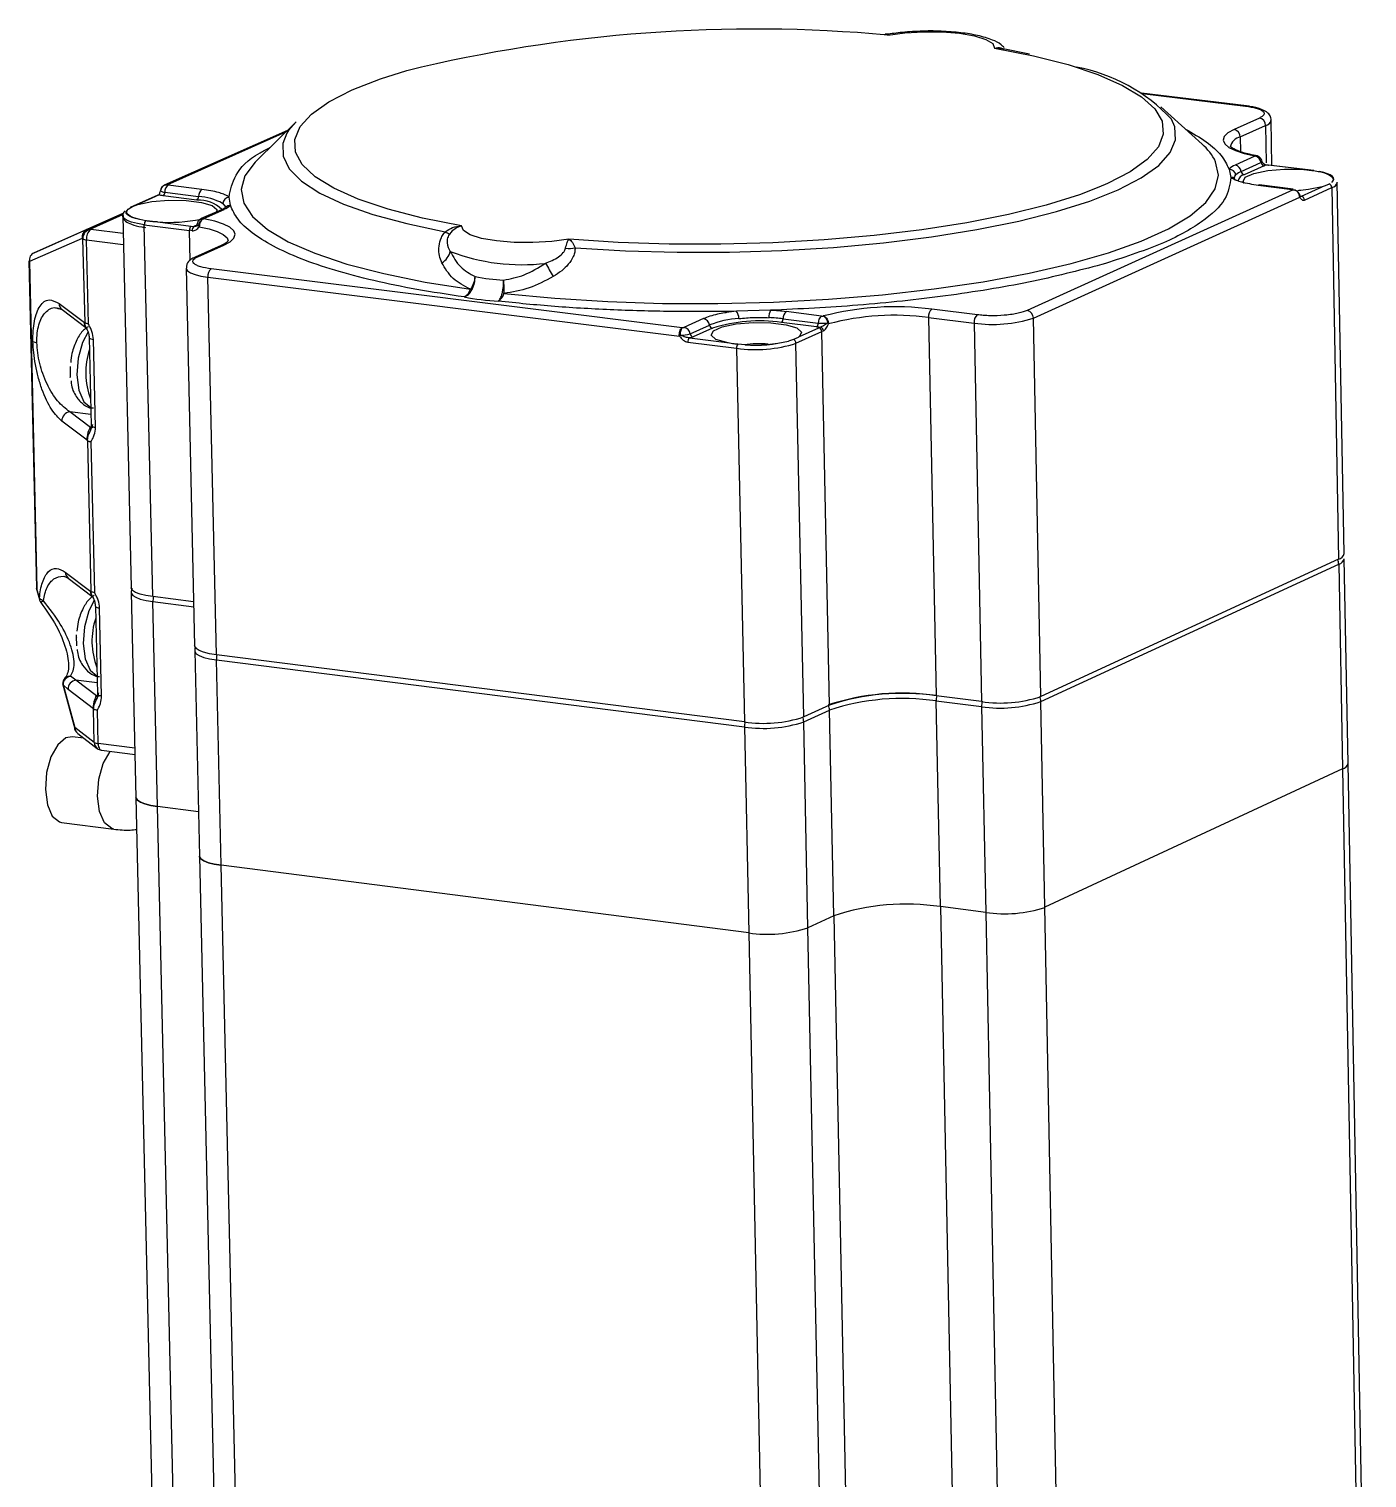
# Model space of a CAD drawing. Header units: millimetres. Extents: x 0 to 279, y 0 to 216.
# Drawn here: x 99.8 to 113.04, y 179.33 to 193.67 of the extents above; entities that cross this region are included whole.
import ezdxf

# ---------------------------------------------------------------- set-up
doc = ezdxf.new("R2010")
doc.units = ezdxf.units.MM

msp = doc.modelspace()

# ---------------------------------------------------------------- linework, layer by layer
at = {"color": 7, "linetype": 'Continuous', "lineweight": 25}
for p, q in [((108.31, 193.616), (108.271, 193.614)), ((108.296, 193.606), (108.272, 193.611)), ((108.309, 193.613), (108.296, 193.606)), ((109.42, 193.47), (109.352, 193.476)), ((109.697, 193.418), (109.42, 193.472)), ((111.846, 192.904), (110.806, 193.032)), ((111.405, 192.527), (110.998, 192.896)), ((102.442, 192.746), (102.05, 192.362)), ((111.973, 192.784), (111.722, 192.671)), ((111.782, 192.597), (112.034, 192.711)), ((112.097, 192.315), (112.089, 192.763)), ((102.356, 192.662), (101.137, 192.119)), ((111.928, 192.407), (111.733, 192.318)), ((111.793, 192.256), (111.988, 192.344)), ((112.018, 192.313), (111.823, 192.224)), ((112.064, 192.319), (112.037, 192.323)), ((112.394, 192.277), (112.06, 192.318)), ((112.512, 192.264), (112.064, 192.319)), ((111.672, 192.279), (111.69, 192.197)), ((111.73, 192.187), (111.727, 192.186)), ((112.512, 192.264), (112.51, 192.264)), ((112.688, 192.15), (112.687, 192.15)), ((112.811, 188.474), (112.743, 192.149)), ((101.076, 192.021), (100.8, 191.898)), ((101.089, 192.023), (100.878, 191.929)), ((101.462, 191.973), (101.128, 192.015)), ((101.144, 192.05), (101.478, 192.008)), ((101.511, 192.079), (101.177, 192.121)), ((101.793, 191.921), (101.779, 192.003)), ((112.307, 192.075), (109.675, 190.879)), ((109.736, 190.805), (112.372, 192.003)), ((111.961, 192.121), (112.298, 192.079)), ((112.307, 192.081), (111.971, 192.122)), ((112.383, 192.066), (112.362, 192.068)), ((112.388, 192.01), (112.594, 192.104)), ((112.418, 191.973), (112.688, 192.096)), ((112.688, 192.096), (112.756, 188.42)), ((100.782, 191.883), (100.808, 191.9)), ((101.704, 191.877), (101.505, 191.789)), ((101.531, 191.792), (101.73, 191.881)), ((101.716, 191.941), (101.743, 191.905)), ((99.851, 191.452), (100.738, 191.847)), ((100.727, 191.816), (100.811, 188.137)), ((100.955, 191.768), (100.897, 191.779)), ((100.941, 191.729), (101.387, 191.673)), ((101.025, 188.049), (100.941, 191.729)), ((101.07, 191.756), (101.403, 191.714)), ((101.403, 191.714), (101.431, 191.71)), ((100.326, 191.594), (99.804, 191.365)), ((100.373, 191.681), (99.851, 191.452)), ((100.326, 191.594), (100.331, 191.59)), ((100.331, 191.59), (100.351, 190.762)), ((100.389, 190.748), (100.37, 191.579)), ((100.411, 191.682), (100.406, 191.686)), ((101.701, 191.523), (101.443, 191.408)), ((101.47, 191.412), (101.727, 191.527)), ((99.8, 191.372), (99.875, 188.132)), ((99.804, 191.365), (99.879, 188.126)), ((101.354, 191.298), (101.439, 187.561)), ((106.261, 190.71), (101.602, 191.292)), ((101.569, 191.21), (106.236, 190.627)), ((101.654, 187.472), (101.569, 191.21)), ((100.08, 190.908), (100.128, 190.889)), ((100.094, 190.899), (100.116, 190.892)), ((100.098, 190.949), (100.35, 190.76)), ((100.128, 190.889), (100.362, 190.712)), ((107.135, 190.882), (106.8, 190.872)), ((107.64, 190.825), (107.292, 190.869)), ((109.182, 190.838), (108.732, 190.894)), ((106.472, 190.8), (106.28, 190.713)), ((106.34, 190.65), (106.532, 190.736)), ((106.562, 190.705), (106.37, 190.618)), ((107.592, 190.719), (107.244, 190.762)), ((107.26, 190.798), (107.608, 190.754)), ((107.422, 190.622), (107.613, 190.709)), ((108.7, 190.811), (108.774, 187.067)), ((108.7, 190.811), (109.149, 190.755)), ((109.149, 190.755), (109.223, 187.01)), ((109.81, 187.06), (109.736, 190.805)), ((100.395, 190.612), (100.415, 189.742)), ((100.458, 189.725), (100.438, 190.594)), ((106.318, 190.567), (106.8, 190.506)), ((106.335, 190.608), (106.703, 190.562)), ((107.363, 190.592), (107.315, 190.577)), ((107.388, 190.556), (107.644, 190.672)), ((107.719, 186.976), (107.644, 190.672)), ((106.8, 190.506), (106.877, 186.809)), ((106.885, 190.541), (106.814, 190.546)), ((107.464, 186.859), (107.388, 190.556)), ((100.207, 190.29), (100.208, 190.241)), ((100.408, 189.723), (100.204, 189.877)), ((100.376, 189.596), (100.125, 189.786)), ((100.377, 189.593), (100.376, 189.596)), ((100.378, 189.591), (100.412, 188.103)), ((100.451, 188.089), (100.416, 189.582)), ((112.756, 188.42), (109.81, 187.06)), ((112.849, 186.399), (112.812, 188.424)), ((100.159, 188.292), (100.411, 188.101)), ((109.811, 187.01), (112.757, 188.37)), ((112.757, 188.37), (112.795, 186.345)), ((99.872, 188.136), (99.903, 188.021)), ((99.904, 188.035), (99.879, 188.126)), ((100.138, 188.252), (100.153, 188.247)), ((100.147, 188.251), (100.189, 188.232)), ((100.189, 188.232), (100.423, 188.053)), ((100.812, 188.088), (100.858, 186.061)), ((101.429, 187.998), (101.025, 188.049)), ((101.072, 185.972), (101.026, 187.999)), ((100.457, 187.953), (100.477, 187.085)), ((100.519, 187.067), (100.499, 187.935)), ((100.268, 187.633), (100.27, 187.584)), ((101.44, 187.511), (101.486, 185.48)), ((106.877, 186.809), (101.654, 187.472)), ((101.655, 187.422), (106.878, 186.759)), ((101.701, 185.391), (101.655, 187.422)), ((100.265, 187.222), (100.21, 187.263)), ((100.13, 187.188), (100.252, 186.74)), ((100.138, 187.177), (100.253, 186.754)), ((100.186, 187.131), (100.138, 187.177)), ((100.437, 186.939), (100.186, 187.131)), ((100.469, 187.066), (100.265, 187.222)), ((107.719, 186.976), (107.464, 186.859)), ((109.223, 187.01), (108.774, 187.067)), ((108.816, 184.982), (108.775, 187.017)), ((108.775, 187.017), (109.224, 186.96)), ((109.85, 184.975), (109.811, 187.01)), ((100.438, 186.936), (100.437, 186.939)), ((100.446, 186.606), (100.439, 186.934)), ((100.485, 186.594), (100.477, 186.925)), ((107.465, 186.809), (107.72, 186.926)), ((107.761, 184.891), (107.72, 186.926)), ((109.224, 186.96), (109.265, 184.924)), ((100.446, 186.606), (100.253, 186.754)), ((100.283, 186.694), (100.476, 186.546)), ((106.878, 186.759), (106.92, 184.722)), ((107.506, 184.772), (107.465, 186.809)), ((100.343, 186.648), (100.228, 186.662)), ((100.517, 186.529), (100.849, 186.487)), ((112.795, 186.345), (109.85, 184.975)), ((112.795, 186.345), (112.983, 176.183)), ((113.037, 176.239), (112.849, 186.399)), ((100.858, 186.061), (101.091, 175.892)), ((101.476, 185.92), (101.072, 185.972)), ((101.304, 175.8), (101.072, 185.972)), ((100.123, 185.815), (100.639, 185.748)), ((101.486, 185.48), (101.717, 175.289)), ((106.92, 184.722), (101.701, 185.391)), ((101.931, 175.196), (101.701, 185.391)), ((109.265, 184.924), (108.816, 184.982)), ((108.816, 184.982), (109.02, 174.77)), ((110.05, 174.762), (109.85, 184.975)), ((107.761, 184.891), (107.506, 184.772)), ((107.761, 184.891), (107.969, 174.675)), ((109.265, 184.924), (109.467, 174.71)), ((106.92, 184.722), (107.131, 174.5)), ((107.715, 174.553), (107.506, 184.772))]:
    msp.add_line(p, q, dxfattribs=at)
at = {"color": 8, "linetype": 'Continuous', "lineweight": 25}
for p, q in [((110.812, 193.029), (111.836, 192.903)), ((112.034, 192.711), (112.041, 192.34)), ((101.167, 192.125), (102.342, 192.647)), ((111.782, 192.597), (111.785, 192.453)), ((112.041, 192.325), (112.041, 192.322)), ((112.373, 192.014), (112.388, 192.01)), ((100.734, 191.842), (100.373, 191.681)), ((100.406, 191.686), (100.73, 191.83)), ((101.445, 191.72), (101.46, 191.726)), ((100.37, 191.579), (100.733, 191.534)), ((100.731, 191.642), (100.411, 191.682)), ((101.394, 191.376), (101.387, 191.673)), ((100.413, 189.851), (100.204, 189.877)), ((100.408, 189.723), (100.414, 189.725)), ((101.026, 187.999), (101.43, 187.948)), ((100.474, 187.196), (100.265, 187.222)), ((100.469, 187.066), (100.475, 187.069)), ((100.847, 186.548), (100.485, 186.594))]:
    msp.add_line(p, q, dxfattribs=at)
at = {"color": 7, "linetype": 'Continuous', "lineweight": 25, "flags": 128}
for points in [[(108.296, 193.606), (108.464, 193.629), (108.648, 193.639), (108.833, 193.637), (109.006, 193.623), (109.154, 193.598), (109.266, 193.563), (109.334, 193.521), (109.352, 193.476)], [(111.846, 192.904), (111.843, 192.904), (111.836, 192.903)], [(102.442, 192.746), (102.369, 192.66), (102.352, 192.635)], [(111.722, 192.671), (111.661, 192.637), (111.625, 192.601), (111.614, 192.564), (111.629, 192.529), (111.67, 192.494), (111.735, 192.463), (111.822, 192.435), (111.928, 192.411)], [(111.928, 192.411), (111.929, 192.411), (111.93, 192.41), (111.931, 192.41), (111.931, 192.409), (111.931, 192.408), (111.93, 192.408), (111.929, 192.407), (111.928, 192.407)], [(111.826, 192.136), (111.812, 192.156), (111.833, 192.198), (111.918, 192.237), (112.055, 192.266), (112.222, 192.28), (112.394, 192.277)], [(112.568, 192.254), (112.607, 192.244), (112.639, 192.232), (112.666, 192.22), (112.685, 192.207), (112.697, 192.193), (112.701, 192.179), (112.698, 192.164), (112.688, 192.15)], [(112.688, 192.15), (112.702, 192.164), (112.708, 192.179), (112.705, 192.193), (112.694, 192.207), (112.674, 192.221), (112.646, 192.233), (112.61, 192.244), (112.568, 192.254)], [(101.177, 192.121), (101.174, 192.121), (101.172, 192.121), (101.171, 192.122), (101.169, 192.122), (101.168, 192.123), (101.167, 192.124), (101.167, 192.124), (101.167, 192.125)], [(110.383, 192.099), (110.192, 192.026), (109.864, 191.923), (109.491, 191.83), (109.079, 191.748), (108.634, 191.678), (108.16, 191.621), (107.667, 191.578), (107.159, 191.549), (106.646, 191.535), (106.134, 191.537), (105.63, 191.554), (105.142, 191.585)], [(111.961, 192.121), (111.967, 192.122), (111.971, 192.122)], [(112.307, 192.081), (112.303, 192.081), (112.298, 192.079)], [(112.298, 192.079), (112.3, 192.079), (112.302, 192.078), (112.304, 192.078), (112.305, 192.077), (112.306, 192.077), (112.307, 192.076), (112.307, 192.076), (112.307, 192.075)], [(112.594, 192.104), (112.458, 192.076), (112.354, 192.065)], [(100.897, 191.779), (100.855, 191.789), (100.821, 191.8), (100.793, 191.812), (100.774, 191.826), (100.763, 191.84), (100.761, 191.854), (100.767, 191.869), (100.782, 191.883)], [(100.897, 191.779), (100.859, 191.789), (100.827, 191.801), (100.801, 191.813), (100.783, 191.826), (100.771, 191.84), (100.767, 191.854), (100.771, 191.869), (100.782, 191.883)], [(100.8, 191.898), (100.803, 191.899), (100.808, 191.9)], [(100.878, 191.929), (101.016, 191.958), (101.184, 191.972), (101.356, 191.969), (101.507, 191.95), (101.613, 191.918), (101.658, 191.878), (101.655, 191.856)], [(101.531, 191.788), (101.53, 191.789), (101.529, 191.789), (101.529, 191.79), (101.529, 191.79), (101.529, 191.791), (101.529, 191.791), (101.53, 191.792), (101.531, 191.792)], [(101.727, 191.527), (101.79, 191.561), (101.827, 191.597), (101.84, 191.634), (101.826, 191.67), (101.786, 191.704), (101.723, 191.736), (101.637, 191.764), (101.531, 191.788)], [(105.142, 191.585), (104.971, 191.562), (104.786, 191.552), (104.599, 191.554), (104.425, 191.568), (104.276, 191.594), (104.164, 191.629), (104.097, 191.671), (104.079, 191.717)], [(106.703, 190.562), (106.596, 190.594), (106.55, 190.635), (106.571, 190.679), (106.658, 190.718), (106.796, 190.747), (106.965, 190.761), (107.138, 190.758), (107.29, 190.739), (107.397, 190.707), (107.444, 190.666), (107.422, 190.622)], [(101.025, 188.049), (100.957, 188.06), (100.899, 188.074), (100.855, 188.091), (100.825, 188.111), (100.812, 188.131), (100.811, 188.137)], [(101.654, 187.472), (101.585, 187.483), (101.528, 187.498), (101.483, 187.515), (101.454, 187.534), (101.44, 187.555), (101.439, 187.561)], [(100.228, 186.662), (100.166, 186.652), (100.085, 186.583), (100.017, 186.462), (99.974, 186.307), (99.962, 186.141), (99.982, 185.99), (100.031, 185.877), (100.102, 185.819), (100.123, 185.815)], [(101.072, 185.972), (101.004, 185.983), (100.947, 185.998), (100.903, 186.015), (100.873, 186.034), (100.859, 186.055), (100.858, 186.061)], [(100.858, 186.061), (100.859, 186.055), (100.873, 186.034), (100.903, 186.015), (100.947, 185.998), (101.004, 185.983), (101.072, 185.972)], [(101.701, 185.391), (101.632, 185.402), (101.575, 185.416), (101.53, 185.434), (101.501, 185.453), (101.487, 185.474), (101.486, 185.48)], [(101.486, 185.48), (101.487, 185.474), (101.501, 185.453), (101.53, 185.434), (101.575, 185.416), (101.632, 185.402), (101.701, 185.391)]]:
    msp.add_lwpolyline(points, dxfattribs=at)
at = {"color": 8, "linetype": 'Continuous', "lineweight": 25, "flags": 128}
for points in [[(109.352, 193.476), (109.736, 193.4), (110.079, 193.313), (110.374, 193.215), (110.618, 193.108), (110.807, 192.995), (110.938, 192.875), (111.01, 192.752), (111.022, 192.626), (110.973, 192.5), (110.863, 192.375), (110.695, 192.253), (110.47, 192.136), (110.383, 192.099)], [(104.079, 191.717), (103.694, 191.794), (103.352, 191.883), (103.058, 191.982), (102.817, 192.089), (102.631, 192.204), (102.503, 192.324), (102.436, 192.448), (102.429, 192.573), (102.483, 192.7), (102.596, 192.824), (102.768, 192.945), (102.996, 193.062), (103.276, 193.171), (103.538, 193.254)], [(105.203, 191.499), (105.7, 191.47), (106.211, 191.456), (106.729, 191.457), (107.247, 191.474), (107.758, 191.504), (108.255, 191.55), (108.73, 191.609), (109.178, 191.68), (109.592, 191.764), (109.966, 191.859), (110.296, 191.962), (110.576, 192.074), (110.804, 192.192), (110.976, 192.315), (111.089, 192.442), (111.142, 192.569), (111.136, 192.696), (111.102, 192.772)], [(102.352, 192.635), (102.311, 192.533), (102.313, 192.406), (102.375, 192.281), (102.497, 192.159), (102.677, 192.042), (102.913, 191.932), (103.201, 191.831), (103.537, 191.74), (103.918, 191.659)], [(102.05, 192.362), (102.036, 192.348), (101.937, 192.214), (101.899, 192.078), (101.924, 191.943), (102.01, 191.811), (102.158, 191.683), (102.364, 191.561), (102.627, 191.446), (102.943, 191.34), (103.309, 191.245), (103.719, 191.161), (104.168, 191.09)], [(104.498, 191.049), (105.001, 191.001), (105.525, 190.968), (106.066, 190.951), (106.615, 190.949), (107.165, 190.962), (107.71, 190.991), (108.243, 191.035), (108.755, 191.093), (109.241, 191.164), (109.695, 191.249), (110.11, 191.345), (110.481, 191.451), (110.804, 191.566), (111.073, 191.688), (111.287, 191.817), (111.442, 191.949), (111.536, 192.084), (111.568, 192.219), (111.539, 192.352)], [(111.988, 192.344), (111.994, 192.347), (111.997, 192.35), (111.999, 192.353), (111.999, 192.356)], [(112.032, 192.322), (112.035, 192.323), (112.037, 192.323)], [(112.06, 192.318), (112.063, 192.319), (112.064, 192.319)], [(101.101, 192.068), (101.101, 192.067), (101.103, 192.063), (101.107, 192.06), (101.113, 192.057), (101.122, 192.054), (101.132, 192.052), (101.144, 192.05)], [(100.941, 191.729), (100.873, 191.74), (100.815, 191.754), (100.771, 191.771), (100.741, 191.789), (100.728, 191.81), (100.727, 191.816)], [(101.462, 191.734), (101.462, 191.732), (101.464, 191.729), (101.468, 191.726), (101.473, 191.723), (101.48, 191.721)], [(101.483, 191.708), (101.582, 191.687), (101.662, 191.661), (101.722, 191.632), (101.759, 191.6), (101.772, 191.568)], [(101.354, 191.299), (101.355, 191.291), (101.369, 191.271), (101.399, 191.252), (101.443, 191.235), (101.501, 191.221), (101.569, 191.21)], [(100.384, 190.668), (100.33, 190.565), (100.286, 190.409), (100.274, 190.243), (100.294, 190.091), (100.343, 189.977), (100.411, 189.919)], [(100.395, 190.612), (100.396, 190.611), (100.398, 190.606), (100.404, 190.603), (100.413, 190.599), (100.425, 190.596), (100.438, 190.594)], [(100.415, 189.742), (100.416, 189.741), (100.418, 189.737), (100.424, 189.733), (100.433, 189.73), (100.445, 189.727), (100.458, 189.725)], [(100.445, 188.01), (100.391, 187.907), (100.348, 187.751), (100.335, 187.585), (100.355, 187.434), (100.404, 187.32), (100.473, 187.263)], [(100.812, 188.087), (100.813, 188.081), (100.827, 188.061), (100.856, 188.042), (100.901, 188.024), (100.958, 188.01), (101.026, 187.999)], [(100.457, 187.953), (100.457, 187.952), (100.46, 187.948), (100.465, 187.944), (100.474, 187.94), (100.486, 187.937), (100.499, 187.935)], [(101.44, 187.511), (101.441, 187.505), (101.455, 187.484), (101.484, 187.465), (101.529, 187.448), (101.586, 187.433), (101.655, 187.422)], [(100.477, 187.085), (100.477, 187.084), (100.48, 187.08), (100.485, 187.076), (100.494, 187.072), (100.506, 187.069), (100.519, 187.067)], [(100.485, 186.594), (100.486, 186.579), (100.489, 186.564), (100.493, 186.552), (100.499, 186.541), (100.505, 186.534), (100.513, 186.53), (100.517, 186.529)], [(100.639, 185.748), (100.619, 185.753), (100.548, 185.811), (100.499, 185.924), (100.479, 186.075), (100.491, 186.241), (100.534, 186.396), (100.602, 186.517), (100.602, 186.518)]]:
    msp.add_lwpolyline(points, dxfattribs=at)
at = {"color": 7, "linetype": 'Continuous', "lineweight": 25}
for centre, radius, start, end in [((106.98, 179.078), 14.587, 84.825, 103.646), ((109.853, 191.607), 1.709, 43.0129, 79.5216), ((111.959, 192.711), 0.075, 359.8333, 79.1366), ((111.707, 192.597), 0.075, 359.8383, 79.129), ((111.061, 192.123), 0.53, 25.526, 49.556), ((111.807, 192.138), 0.195, 112.1925, 133.6766), ((111.72, 192.245), 0.0741, 7.8306, 79.4851), ((111.915, 192.334), 0.0741, 7.828, 79.4909), ((112.025, 192.349), 0.037, 187.8289, 259.4901), ((112.006, 192.344), 0.0338, 290.9403, 319.2932), ((112.322, 194.442), 2.14, 262.2033, 262.9569), ((111.669, 192.207), 0.0719, 10.799, 86.9527), ((111.696, 192.138), 0.0596, 56.4395, 96.1703), ((111.859, 192.096), 0.173, 112.1998, 133.6912), ((111.83, 192.261), 0.0371, 187.8315, 259.4843), ((112.675, 192.165), 0.0705, 281.3393, 346.7697), ((101.101, 192.048), 0.0426, 308.1032, 2.4011), ((101.229, 192.054), 0.0851, 128.1013, 182.403), ((101.435, 192.007), 0.0426, 308.1267, 2.3971), ((101.563, 192.012), 0.0852, 128.1249, 182.399), ((101.442, 191.429), 0.58, 61.847, 86.4742), ((101.788, 191.931), 0.0723, 96.9516, 172.2566), ((112.362, 192.029), 0.0172, 295.3451, 307.2675), ((112.347, 192.014), 0.0275, 336.3559, 359.2652), ((112.381, 191.973), 0.0376, 359.84, 79.1283), ((112.65, 192.096), 0.0386, 0.5367, 69.8223), ((101.473, 191.625), 0.348, 47.2654, 91.7932), ((101.653, 192.073), 0.206, 291.9416, 312.6483), ((100.993, 191.733), 0.0519, 137.5687, 184.5922), ((101.185, 193.329), 1.577, 265.8243, 281.5874), ((101.433, 191.679), 0.0461, 129.5645, 186.8493), ((101.458, 191.675), 0.0445, 126.7331, 186.702), ((101.458, 191.686), 0.036, 110.7543, 137.9867), ((101.516, 191.735), 0.0428, 203.0554, 219.071), ((101.505, 191.813), 0.0958, 254.9298, 258.4317), ((100.416, 191.596), 0.0901, 96.6401, 181.0727), ((100.422, 191.592), 0.0901, 96.6403, 181.0726), ((100.375, 191.67), 0.0911, 241.1373, 266.6798), ((100.484, 191.593), 0.115, 129.5013, 186.8675), ((100.398, 191.624), 0.0621, 82.4886, 113.5706), ((101.138, 189.677), 2.012, 82.131, 82.8955), ((103.994, 191.771), 0.135, 235.6779, 256.15), ((103.791, 191.51), 0.183, 300.6246, 345.4144), ((104.679, 193.328), 1.995, 249.131, 276.6586), ((105.148, 191.804), 0.31, 262.8981, 280.2097), ((99.808, 191.373), 0.0085, 187.0662, 239.054), ((101.463, 191.363), 0.0497, 82.3957, 113.8597), ((101.661, 191.221), 0.0924, 129.5953, 186.8355), ((111.322, 194.974), 7.367, 209.4951, 210.6743), ((104.638, 193.475), 2.299, 259.3415, 266.4345), ((104.039, 191.134), 0.137, 298.8176, 341.1138), ((104.615, 193.723), 2.756, 259.3316, 266.4311), ((104.367, 191.085), 0.136, 303.9264, 344.5378), ((106.709, 190.803), 0.114, 358.7753, 37.1265), ((107.263, 190.818), 0.143, 153.5473, 183.5021), ((107.054, 188.924), 1.959, 83.0252, 87.636), ((107.346, 190.801), 0.0863, 128.557, 182.3174), ((108.37, 188.101), 2.816, 82.6042, 104.6324), ((108.792, 190.822), 0.0934, 130.078, 186.6877), ((109.661, 190.805), 0.0757, 359.8916, 79.0482), ((106.264, 190.76), 0.0497, 267.184, 288.879), ((106.266, 190.639), 0.0748, 7.8907, 79.3443), ((106.458, 190.726), 0.0747, 7.8882, 79.35), ((106.894, 189.795), 1.009, 93.9937, 110.9992), ((106.569, 190.742), 0.0374, 187.8891, 259.3491), ((107.028, 189.256), 1.522, 81.8414, 107.8162), ((107.049, 189.073), 1.738, 83.0229, 87.6352), ((107.217, 190.796), 0.0432, 308.5589, 2.3156), ((107.565, 190.753), 0.0432, 308.5836, 2.3113), ((107.64, 191.12), 0.404, 263.0662, 268.4715), ((107.694, 190.758), 0.0864, 128.5817, 182.3131), ((107.645, 191.068), 0.315, 263.1922, 280.6379), ((107.846, 190.194), 0.565, 112.4948, 114.338), ((107.606, 190.672), 0.0379, 359.9207, 79.0018), ((107.621, 190.679), 0.0381, 359.5596, 77.5886), ((107.648, 190.895), 0.0702, 263.3612, 278.1326), ((107.67, 190.708), 0.0551, 44.9946, 56.0319), ((107.679, 190.862), 0.107, 282.9602, 286.1913), ((108.367, 188.26), 2.573, 82.5651, 104.8167), ((109.242, 190.766), 0.0935, 130.1099, 186.6776), ((109.335, 192.05), 1.308, 261.8179, 287.8458), ((99.883, 190.653), 0.0904, 241.0028, 266.6626), ((106.262, 190.923), 0.286, 264.1995, 265.6751), ((106.365, 190.485), 0.192, 128.7775, 132.4064), ((106.262, 190.885), 0.248, 265.0053, 288.3435), ((106.364, 190.572), 0.0466, 129.933, 186.7276), ((106.377, 190.655), 0.0374, 187.8916, 259.3434), ((106.991, 191.842), 1.305, 265.3153, 284.3492), ((106.973, 192.051), 1.513, 266.6334, 283.0311), ((107.349, 190.556), 0.0389, 0.6401, 69.6977), ((107.867, 190.179), 0.541, 112.4989, 114.3425), ((106.987, 191.804), 1.311, 261.8282, 287.8373), ((106.853, 190.51), 0.0527, 137.9365, 184.4511), ((107.017, 189.503), 1.048, 84.7158, 97.7115), ((100.215, 189.788), 0.09, 96.6605, 181.052), ((112.742, 188.49), 0.0711, 281.8442, 347.1457), ((99.884, 188.133), 0.00863, 186.8909, 238.5502), ((99.986, 188.043), 0.086, 181.3393, 217.5331), ((100.219, 187.186), 0.0855, 137.935, 181.3567), ((100.276, 187.133), 0.0899, 96.6958, 181.0161), ((108.44, 184.732), 2.362, 81.7047, 108.0907), ((108.439, 184.77), 2.321, 81.7045, 108.0909), ((108.44, 184.721), 2.32, 81.7028, 108.0945), ((109.409, 188.283), 1.287, 261.6884, 288.1104), ((109.436, 186.964), 0.212, 166.5039, 181.0126), ((109.41, 188.233), 1.287, 261.6867, 288.114), ((109.69, 187.007), 0.12, 1.3893, 26.9277), ((107.063, 188.085), 1.29, 261.7006, 288.0983), ((107.344, 186.806), 0.121, 1.4396, 26.9363), ((100.335, 186.762), 0.086, 181.3339, 232.467), ((107.089, 186.762), 0.211, 166.484, 181.0611), ((107.064, 188.035), 1.29, 261.6988, 288.1018), ((100.49, 186.684), 0.0896, 240.6032, 266.5667), ((100.528, 186.614), 0.0857, 232.4565, 262.711), ((112.78, 186.415), 0.0714, 282.1286, 347.353), ((108.481, 182.706), 2.3, 81.6326, 108.238), ((109.451, 186.186), 1.276, 261.6164, 288.2577), ((107.106, 185.987), 1.279, 261.6286, 288.2455)]:
    msp.add_arc(centre, radius, start, end, dxfattribs=at)
at = {"color": 8, "linetype": 'Continuous', "lineweight": 25}
for centre, radius, start, end in [((112.02, 192.78), 0.0713, 281.5173, 345.5201), ((111.81, 192.47), 0.13, 102.382, 166.8668), ((111.838, 192.145), 0.0805, 100.867, 168.4821), ((101.086, 191.998), 0.0247, 82.4158, 113.7945), ((101.724, 191.832), 0.0497, 82.4536, 113.7909), ((101.79, 191.858), 0.0625, 87.0472, 134.5733), ((101.448, 191.745), 0.0249, 262.4747, 290.8791), ((101.525, 191.743), 0.0497, 82.4466, 114.1145), ((101.721, 191.478), 0.0496, 82.4011, 113.86), ((100.175, 190.95), 0.0774, 180.5779, 232.3868), ((101.087, 190.266), 0.726, 161.6129, 201.0237), ((100.416, 189.784), 0.0617, 262.3303, 293.9608), ((112.638, 188.367), 0.119, 1.3052, 23.8974), ((112.743, 188.439), 0.0707, 281.7337, 347.6385), ((100.236, 188.293), 0.0769, 180.4823, 232.1929), ((101.234, 188.003), 0.208, 167.539, 181.1804), ((101.147, 187.608), 0.724, 161.5926, 201.0441), ((101.863, 187.426), 0.209, 167.545, 181.1665), ((100.478, 187.127), 0.0616, 262.2353, 294.1828), ((108.987, 187.02), 0.212, 167.5875, 181.0176), ((107.6, 186.923), 0.12, 1.4156, 23.9396), ((100.33, 186.755), 0.0767, 180.4817, 232.0298), ((100.523, 186.607), 0.077, 180.5733, 231.9321)]:
    msp.add_arc(centre, radius, start, end, dxfattribs=at)
at = {"color": 7, "linetype": 'Continuous', "lineweight": 25}
for points, knots in [([(108.824, 193.643), (108.823, 193.643), (108.758, 193.648), (108.616, 193.645), (108.424, 193.633), (108.312, 193.616), (108.261, 193.607)], [0, 0, 0, 0, 0.005923, 0.354785, 0.70259, 1, 1, 1, 1]), ([(109.447, 193.482), (109.437, 193.492), (109.404, 193.526), (109.322, 193.563), (109.194, 193.603), (109.021, 193.631), (108.89, 193.639), (108.824, 193.643)], [0, 0, 0, 0, 0.069953, 0.252188, 0.511559, 0.752376, 1, 1, 1, 1]), ([(109.352, 193.476), (109.374, 193.481), (109.406, 193.487), (109.435, 193.472), (109.445, 193.467)], [0, 0, 0, 0, 0.662686, 1, 1, 1, 1]), ([(111.836, 192.903), (111.873, 192.897), (111.93, 192.887), (111.981, 192.869), (111.999, 192.858), (112.006, 192.852), (112.007, 192.851), (112.019, 192.84), (112.023, 192.822), (112.007, 192.805), (111.997, 192.797), (111.988, 192.792), (111.978, 192.787), (111.973, 192.784)], [0, 0, 0, 0, 0.239396, 0.369568, 0.499903, 0.500532, 0.505193, 0.517877, 0.759375, 0.879575, 0.885602, 0.93951, 1, 1, 1, 1]), ([(112.086, 192.761), (112.087, 192.765), (112.091, 192.785), (112.072, 192.819), (112.038, 192.851), (111.98, 192.878), (111.91, 192.895), (111.857, 192.903), (111.846, 192.904)], [0, 0, 0, 0, 0.041485, 0.192607, 0.341631, 0.576436, 0.909572, 1, 1, 1, 1]), ([(111.953, 192.41), (111.926, 192.415), (111.848, 192.43), (111.754, 192.459), (111.689, 192.497), (111.686, 192.502), (111.685, 192.504)], [0, 0, 0, 0, 0.169734, 0.487635, 0.759333, 1, 1, 1, 1]), ([(111.928, 192.411), (111.934, 192.412), (111.945, 192.413), (111.959, 192.405), (111.971, 192.39), (111.974, 192.376), (111.975, 192.369)], [0, 0, 0, 0, 0.245647, 0.494096, 0.745504, 1, 1, 1, 1]), ([(111.999, 192.356), (111.997, 192.363), (111.993, 192.377), (111.98, 192.392), (111.966, 192.403), (111.955, 192.409), (111.949, 192.411), (111.947, 192.411)], [0, 0, 0, 0, 0.2753873, 0.5225187, 0.7412847, 0.9472914, 1, 1, 1, 1]), ([(112.004, 192.344), (112.004, 192.345), (112.003, 192.346), (111.999, 192.351), (111.999, 192.355), (111.999, 192.356)], [0, 0, 0, 0, 0.165439, 0.985919, 1, 1, 1, 1]), ([(112.004, 192.344), (112.006, 192.342), (112.015, 192.332), (112.025, 192.326), (112.032, 192.322)], [0, 0, 0, 0, 0.273503, 1, 1, 1, 1]), ([(111.69, 192.197), (111.703, 192.189), (111.719, 192.179), (111.755, 192.165), (111.818, 192.144), (111.902, 192.13), (111.961, 192.121)], [0, 0, 0, 0, 0.25043, 0.292267, 0.501113, 1, 1, 1, 1]), ([(111.734, 192.173), (111.731, 192.177), (111.716, 192.193), (111.729, 192.208), (111.739, 192.221)], [0, 0, 0, 0, 0.234135, 1, 1, 1, 1]), ([(112.394, 192.277), (112.405, 192.276), (112.427, 192.274), (112.453, 192.271), (112.481, 192.268), (112.498, 192.266), (112.51, 192.264)], [0, 0, 0, 0, 0.263381, 0.52863, 0.670919, 1, 1, 1, 1]), ([(112.51, 192.264), (112.52, 192.262), (112.541, 192.26), (112.559, 192.256), (112.568, 192.254)], [0, 0, 0, 0, 0.497885, 1, 1, 1, 1]), ([(101.089, 192.023), (101.091, 192.028), (101.094, 192.041), (101.1, 192.059), (101.103, 192.07)], [0, 0, 0, 0, 0.42174, 1, 1, 1, 1]), ([(101.126, 192.112), (101.12, 192.107), (101.109, 192.095), (101.102, 192.079), (101.102, 192.07), (101.102, 192.069)], [0, 0, 0, 0, 0.455371, 0.932166, 1, 1, 1, 1]), ([(101.108, 192.076), (101.109, 192.083), (101.113, 192.098), (101.128, 192.115), (101.146, 192.125), (101.16, 192.125), (101.167, 192.125)], [0, 0, 0, 0, 0.259845, 0.513049, 0.759726, 1, 1, 1, 1]), ([(101.167, 192.125), (101.162, 192.125), (101.15, 192.124), (101.134, 192.119), (101.126, 192.111), (101.123, 192.108)], [0, 0, 0, 0, 0.306915, 0.71256, 1, 1, 1, 1]), ([(101.779, 192.003), (101.766, 192.011), (101.751, 192.02), (101.715, 192.035), (101.653, 192.056), (101.57, 192.07), (101.511, 192.079)], [0, 0, 0, 0, 0.25043, 0.292267, 0.501113, 1, 1, 1, 1]), ([(112.369, 192.013), (112.367, 192.021), (112.363, 192.037), (112.347, 192.057), (112.328, 192.071), (112.314, 192.073), (112.307, 192.075)], [0, 0, 0, 0, 0.259845, 0.513049, 0.759726, 1, 1, 1, 1]), ([(112.307, 192.075), (112.312, 192.074), (112.324, 192.073), (112.344, 192.063), (112.359, 192.048), (112.369, 192.031), (112.371, 192.02), (112.372, 192.015)], [0, 0, 0, 0, 0.168775, 0.391842, 0.668391, 0.827478, 1, 1, 1, 1]), ([(112.372, 192.003), (112.371, 192.004), (112.37, 192.008), (112.37, 192.011), (112.369, 192.013)], [0, 0, 0, 0, 0.53686, 1, 1, 1, 1]), ([(112.374, 192.013), (112.374, 192.013), (112.373, 192.014), (112.373, 192.014), (112.373, 192.015), (112.372, 192.015), (112.372, 192.015), (112.372, 192.015)], [0, 0, 0, 0, 0.672578, 0.86906, 0.939725, 0.97061, 1, 1, 1, 1]), ([(112.372, 192.003), (112.378, 191.993), (112.388, 191.978), (112.405, 191.97), (112.414, 191.972), (112.418, 191.973)], [0, 0, 0, 0, 0.499643, 0.758209, 1, 1, 1, 1]), ([(112.388, 192.01), (112.386, 192.009), (112.383, 192.007), (112.377, 192.011), (112.374, 192.013)], [0, 0, 0, 0, 0.42174, 1, 1, 1, 1]), ([(112.663, 192.132), (112.658, 192.129), (112.648, 192.124), (112.631, 192.116), (112.614, 192.11), (112.601, 192.106), (112.594, 192.104)], [0, 0, 0, 0, 0.2631868, 0.5275274, 0.7631875, 1, 1, 1, 1]), ([(100.752, 191.865), (100.742, 191.856), (100.727, 191.844), (100.73, 191.824), (100.731, 191.817)], [0, 0, 0, 0, 0.660367, 1, 1, 1, 1]), ([(100.808, 191.9), (100.813, 191.903), (100.823, 191.908), (100.841, 191.915), (100.858, 191.923), (100.872, 191.927), (100.878, 191.929)], [0, 0, 0, 0, 0.263187, 0.527527, 0.763187, 1, 1, 1, 1]), ([(101.745, 191.902), (101.742, 191.899), (101.735, 191.893), (101.713, 191.882), (101.704, 191.877)], [0, 0, 0, 0, 0.553163, 1, 1, 1, 1]), ([(104.105, 191.014), (103.946, 191.038), (103.629, 191.086), (103.201, 191.175), (102.815, 191.277), (102.482, 191.391), (102.207, 191.515), (102, 191.646), (101.855, 191.782), (101.813, 191.874), (101.793, 191.921)], [0, 0, 0, 0, 0.123286, 0.246553, 0.373296, 0.5, 0.626743, 0.753448, 0.876733, 1, 1, 1, 1]), ([(100.731, 191.817), (100.73, 191.809), (100.729, 191.786), (100.76, 191.757), (100.813, 191.73), (100.887, 191.711), (100.941, 191.704), (100.954, 191.702)], [0, 0, 0, 0, 0.102418, 0.29123, 0.563007, 0.897268, 1, 1, 1, 1]), ([(101.07, 191.756), (101.065, 191.756), (101.054, 191.757), (101.038, 191.758), (101.022, 191.759), (101.007, 191.761), (100.99, 191.763), (100.972, 191.765), (100.96, 191.767), (100.955, 191.768)], [0, 0, 0, 0, 0.1315478, 0.2634037, 0.3959409, 0.5286454, 0.6709082, 0.8353148, 1, 1, 1, 1]), ([(101.414, 191.67), (101.42, 191.669), (101.435, 191.669), (101.46, 191.681), (101.474, 191.698), (101.483, 191.708)], [0, 0, 0, 0, 0.237548, 0.495781, 1, 1, 1, 1]), ([(101.477, 191.719), (101.469, 191.715), (101.454, 191.71), (101.438, 191.71), (101.431, 191.71)], [0, 0, 0, 0, 0.584354, 1, 1, 1, 1]), ([(101.457, 191.722), (101.457, 191.722), (101.456, 191.72), (101.456, 191.72), (101.455, 191.72)], [0, 0, 0, 0, 0.075552, 1, 1, 1, 1]), ([(101.461, 191.734), (101.461, 191.732), (101.461, 191.727), (101.459, 191.724), (101.457, 191.722)], [0, 0, 0, 0, 0.340017, 1, 1, 1, 1]), ([(101.505, 191.789), (101.499, 191.786), (101.486, 191.779), (101.471, 191.761), (101.463, 191.744), (101.463, 191.735), (101.463, 191.734)], [0, 0, 0, 0, 0.278483, 0.620994, 0.962202, 1, 1, 1, 1]), ([(101.48, 191.721), (101.48, 191.721), (101.48, 191.721), (101.48, 191.72), (101.48, 191.72), (101.479, 191.719), (101.478, 191.719), (101.477, 191.719)], [0, 0, 0, 0, 0.030062, 0.06157, 0.133203, 0.330332, 1, 1, 1, 1]), ([(101.48, 191.721), (101.481, 191.726), (101.482, 191.737), (101.489, 191.755), (101.501, 191.772), (101.516, 191.784), (101.526, 191.787), (101.531, 191.788)], [0, 0, 0, 0, 0.172111, 0.330905, 0.607231, 0.830539, 1, 1, 1, 1]), ([(101.486, 191.719), (101.485, 191.718), (101.485, 191.714), (101.484, 191.71), (101.483, 191.708)], [0, 0, 0, 0, 0.464864, 1, 1, 1, 1]), ([(101.531, 191.788), (101.525, 191.786), (101.514, 191.781), (101.5, 191.765), (101.489, 191.744), (101.487, 191.728), (101.486, 191.719)], [0, 0, 0, 0, 0.2456466, 0.4940959, 0.7455042, 1, 1, 1, 1]), ([(103.918, 191.659), (103.942, 191.675), (103.99, 191.708), (104.049, 191.714), (104.079, 191.717)], [0, 0, 0, 0, 0.480833, 1, 1, 1, 1]), ([(104.079, 191.717), (104.058, 191.71), (104.015, 191.697), (103.979, 191.658), (103.962, 191.64)], [0, 0, 0, 0, 0.516283, 1, 1, 1, 1]), ([(101.773, 191.57), (101.773, 191.57), (101.773, 191.574), (101.76, 191.552), (101.719, 191.532), (101.701, 191.523)], [0, 0, 0, 0, 0.071318, 0.584181, 1, 1, 1, 1]), ([(103.884, 191.353), (103.875, 191.376), (103.857, 191.42), (103.851, 191.498), (103.864, 191.566), (103.889, 191.621), (103.909, 191.647), (103.918, 191.659)], [0, 0, 0, 0, 0.260979, 0.499861, 0.750194, 0.878746, 1, 1, 1, 1]), ([(103.962, 191.64), (103.958, 191.633), (103.949, 191.62), (103.937, 191.588), (103.932, 191.53), (103.953, 191.49), (103.968, 191.464)], [0, 0, 0, 0, 0.08992, 0.194776, 0.460737, 1, 1, 1, 1]), ([(105.109, 191.497), (105.114, 191.517), (105.123, 191.559), (105.135, 191.576), (105.142, 191.585)], [0, 0, 0, 0, 0.483717, 1, 1, 1, 1]), ([(105.142, 191.585), (105.154, 191.577), (105.177, 191.56), (105.194, 191.519), (105.203, 191.499)], [0, 0, 0, 0, 0.519167, 1, 1, 1, 1]), ([(103.968, 191.464), (103.998, 191.409), (104.054, 191.305), (104.162, 191.245), (104.213, 191.216)], [0, 0, 0, 0, 0.52405, 1, 1, 1, 1]), ([(104.91, 191.347), (104.955, 191.366), (105.021, 191.393), (105.08, 191.444), (105.103, 191.474), (105.107, 191.489), (105.109, 191.497)], [0, 0, 0, 0, 0.537778, 0.784243, 0.901855, 1, 1, 1, 1]), ([(105.203, 191.499), (105.202, 191.486), (105.201, 191.457), (105.182, 191.401), (105.139, 191.337), (105.07, 191.269), (105.015, 191.234), (104.986, 191.215)], [0, 0, 0, 0, 0.121571, 0.251381, 0.501502, 0.739774, 1, 1, 1, 1]), ([(101.443, 191.408), (101.429, 191.401), (101.397, 191.385), (101.361, 191.35), (101.358, 191.314), (101.357, 191.301)], [0, 0, 0, 0, 0.354597, 0.757132, 1, 1, 1, 1]), ([(101.602, 191.292), (101.565, 191.298), (101.508, 191.307), (101.458, 191.327), (101.44, 191.338), (101.434, 191.344), (101.433, 191.345), (101.421, 191.356), (101.418, 191.374), (101.434, 191.391), (101.446, 191.399), (101.454, 191.404), (101.464, 191.409), (101.47, 191.412)], [0, 0, 0, 0, 0.239396, 0.369568, 0.499903, 0.500532, 0.505193, 0.517877, 0.759375, 0.879575, 0.885602, 0.93951, 1, 1, 1, 1]), ([(104.168, 191.09), (104.106, 191.122), (103.982, 191.186), (103.917, 191.297), (103.884, 191.353)], [0, 0, 0, 0, 0.499327, 1, 1, 1, 1]), ([(104.495, 191.181), (104.564, 191.194), (104.709, 191.223), (104.841, 191.304), (104.91, 191.347)], [0, 0, 0, 0, 0.47595, 1, 1, 1, 1]), ([(110.412, 191.334), (110.179, 191.274), (109.719, 191.154), (108.889, 191.021), (108.023, 190.925), (107.426, 190.896), (107.135, 190.882)], [0, 0, 0, 0, 0.261597, 0.518246, 0.765537, 1, 1, 1, 1]), ([(104.105, 191.014), (104.119, 191.021), (104.149, 191.035), (104.18, 191.079), (104.198, 191.12), (104.211, 191.163), (104.212, 191.195), (104.213, 191.216)], [0, 0, 0, 0, 0.249672, 0.499344, 0.649684, 0.760214, 1, 1, 1, 1]), ([(104.443, 190.972), (104.45, 190.98), (104.465, 190.996), (104.48, 191.041), (104.489, 191.083), (104.495, 191.128), (104.495, 191.159), (104.495, 191.181)], [0, 0, 0, 0, 0.249664, 0.499328, 0.646751, 0.76199, 1, 1, 1, 1]), ([(104.986, 191.215), (104.907, 191.174), (104.75, 191.09), (104.582, 191.063), (104.498, 191.049)], [0, 0, 0, 0, 0.500493, 1, 1, 1, 1]), ([(99.839, 190.573), (99.839, 190.609), (99.84, 190.683), (99.853, 190.781), (99.876, 190.865), (99.922, 190.954), (99.997, 191.003), (100.064, 190.967), (100.098, 190.949)], [0, 0, 0, 0, 0.09612, 0.196255, 0.311219, 0.438754, 0.719159, 1, 1, 1, 1]), ([(106.8, 190.872), (106.597, 190.87), (106.189, 190.866), (105.585, 190.883), (104.996, 190.916), (104.627, 190.953), (104.443, 190.972)], [0, 0, 0, 0, 0.249052, 0.499997, 0.750018, 1, 1, 1, 1]), ([(106.8, 190.872), (106.766, 190.868), (106.727, 190.864), (106.664, 190.854), (106.574, 190.837), (106.514, 190.815), (106.472, 190.8)], [0, 0, 0, 0, 0.2504295, 0.2922667, 0.5011132, 1, 1, 1, 1]), ([(109.675, 190.879), (109.648, 190.87), (109.607, 190.855), (109.526, 190.841), (109.48, 190.836), (109.456, 190.833), (109.452, 190.833), (109.405, 190.829), (109.332, 190.827), (109.264, 190.83), (109.232, 190.832), (109.211, 190.834), (109.192, 190.836), (109.182, 190.838)], [0, 0, 0, 0, 0.2393965, 0.3695678, 0.499903, 0.5005325, 0.5051931, 0.5178765, 0.759375, 0.8795754, 0.8856021, 0.9395096, 1, 1, 1, 1]), ([(100.384, 190.719), (100.368, 190.708), (100.323, 190.676), (100.269, 190.588), (100.224, 190.476), (100.216, 190.395), (100.213, 190.364)], [0, 0, 0, 0, 0.1509629, 0.4481226, 0.788086, 1, 1, 1, 1]), ([(100.351, 190.762), (100.35, 190.762), (100.35, 190.762), (100.35, 190.761), (100.35, 190.761), (100.35, 190.76)], [0, 0, 0, 0, 0.185128, 0.404514, 1, 1, 1, 1]), ([(100.35, 190.76), (100.35, 190.76), (100.35, 190.76), (100.35, 190.76), (100.35, 190.752), (100.352, 190.729), (100.364, 190.71), (100.372, 190.698)], [0, 0, 0, 0, 0.000428, 0.003591, 0.012252, 0.331943, 1, 1, 1, 1]), ([(100.363, 190.713), (100.362, 190.713), (100.359, 190.713), (100.356, 190.72), (100.352, 190.73), (100.35, 190.744), (100.35, 190.755), (100.35, 190.76)], [0, 0, 0, 0, 0.119216, 0.400105, 0.630314, 0.815621, 1, 1, 1, 1]), ([(100.351, 190.762), (100.353, 190.76), (100.357, 190.758), (100.363, 190.756), (100.371, 190.753), (100.381, 190.75), (100.389, 190.748)], [0, 0, 0, 0, 0.336893, 0.440668, 0.501077, 1, 1, 1, 1]), ([(100.438, 190.594), (100.435, 190.621), (100.43, 190.661), (100.412, 190.701), (100.402, 190.719), (100.397, 190.729), (100.393, 190.738), (100.39, 190.743), (100.389, 190.746), (100.389, 190.748), (100.389, 190.748)], [0, 0, 0, 0, 0.4975277, 0.7486033, 0.7907873, 0.8745223, 0.9431432, 0.9784754, 0.9908372, 1, 1, 1, 1]), ([(106.233, 190.639), (106.234, 190.647), (106.236, 190.664), (106.243, 190.686), (106.252, 190.703), (106.258, 190.708), (106.261, 190.71)], [0, 0, 0, 0, 0.259845, 0.513049, 0.759726, 1, 1, 1, 1]), ([(106.261, 190.71), (106.26, 190.709), (106.257, 190.705), (106.25, 190.691), (106.245, 190.673), (106.242, 190.654), (106.241, 190.644), (106.241, 190.638)], [0, 0, 0, 0, 0.168775, 0.391842, 0.668391, 0.827478, 1, 1, 1, 1]), ([(106.823, 190.801), (106.873, 190.805), (106.971, 190.814), (107.071, 190.811), (107.121, 190.809)], [0, 0, 0, 0, 0.501698, 1, 1, 1, 1]), ([(107.7, 190.754), (107.687, 190.745), (107.664, 190.73), (107.64, 190.72), (107.63, 190.716)], [0, 0, 0, 0, 0.584354, 1, 1, 1, 1]), ([(107.658, 190.826), (107.664, 190.824), (107.676, 190.82), (107.691, 190.804), (107.704, 190.783), (107.708, 190.767), (107.709, 190.759)], [0, 0, 0, 0, 0.245647, 0.494096, 0.745504, 1, 1, 1, 1]), ([(107.704, 190.758), (107.703, 190.763), (107.701, 190.774), (107.693, 190.792), (107.682, 190.809), (107.669, 190.821), (107.662, 190.824), (107.658, 190.826)], [0, 0, 0, 0, 0.172111, 0.330905, 0.607231, 0.830539, 1, 1, 1, 1]), ([(107.66, 190.679), (107.664, 190.681), (107.673, 190.687), (107.691, 190.709), (107.702, 190.732), (107.709, 190.747)], [0, 0, 0, 0, 0.237548, 0.495781, 1, 1, 1, 1]), ([(107.704, 190.758), (107.704, 190.758), (107.704, 190.758), (107.704, 190.757), (107.703, 190.757), (107.702, 190.755), (107.701, 190.755), (107.7, 190.754)], [0, 0, 0, 0, 0.030062, 0.06157, 0.133203, 0.330332, 1, 1, 1, 1]), ([(107.709, 190.759), (107.71, 190.757), (107.71, 190.753), (107.709, 190.749), (107.709, 190.747)], [0, 0, 0, 0, 0.464864, 1, 1, 1, 1]), ([(100.125, 189.786), (100.091, 189.819), (100.023, 189.886), (99.943, 190.052), (99.891, 190.215), (99.863, 190.339), (99.845, 190.461), (99.841, 190.537), (99.839, 190.573)], [0, 0, 0, 0, 0.280849, 0.561262, 0.6888, 0.803768, 0.906667, 1, 1, 1, 1]), ([(100.204, 189.877), (100.163, 189.908), (100.086, 189.967), (99.995, 190.112), (99.937, 190.249), (99.906, 190.353), (99.884, 190.46), (99.88, 190.529), (99.878, 190.562)], [0, 0, 0, 0, 0.3008, 0.574369, 0.697993, 0.805266, 0.906045, 1, 1, 1, 1]), ([(100.369, 190.7), (100.374, 190.693), (100.382, 190.678), (100.392, 190.647), (100.394, 190.625), (100.396, 190.61)], [0, 0, 0, 0, 0.278571, 0.517938, 1, 1, 1, 1]), ([(106.236, 190.627), (106.235, 190.629), (106.233, 190.633), (106.233, 190.637), (106.233, 190.639)], [0, 0, 0, 0, 0.53686, 1, 1, 1, 1]), ([(106.236, 190.627), (106.247, 190.613), (106.265, 190.591), (106.294, 190.572), (106.31, 190.568), (106.318, 190.567)], [0, 0, 0, 0, 0.4996426, 0.7582088, 1, 1, 1, 1]), ([(106.245, 190.635), (106.244, 190.635), (106.242, 190.636), (106.241, 190.637), (106.241, 190.638), (106.241, 190.638), (106.241, 190.638), (106.241, 190.638)], [0, 0, 0, 0, 0.672578, 0.86906, 0.939725, 0.97061, 1, 1, 1, 1]), ([(106.335, 190.608), (106.322, 190.61), (106.291, 190.616), (106.262, 190.628), (106.245, 190.635)], [0, 0, 0, 0, 0.42174, 1, 1, 1, 1]), ([(106.814, 190.546), (106.801, 190.547), (106.767, 190.55), (106.73, 190.556), (106.708, 190.561), (106.703, 190.562)], [0, 0, 0, 0, 0.329179, 0.856625, 1, 1, 1, 1]), ([(107.422, 190.622), (107.413, 190.617), (107.397, 190.606), (107.374, 190.596), (107.363, 190.592)], [0, 0, 0, 0, 0.528525, 1, 1, 1, 1]), ([(100.206, 190.327), (100.206, 190.326), (100.206, 190.322), (100.207, 190.313), (100.207, 190.302), (100.207, 190.295), (100.207, 190.291), (100.207, 190.29)], [0, 0, 0, 0, 0.263984, 0.534644, 0.746416, 0.959329, 1, 1, 1, 1]), ([(100.208, 190.241), (100.208, 190.238), (100.209, 190.232), (100.209, 190.226), (100.209, 190.221), (100.209, 190.218), (100.209, 190.219), (100.209, 190.219)], [0, 0, 0, 0, 0.205843, 0.411195, 0.635813, 0.89939, 1, 1, 1, 1]), ([(100.216, 190.183), (100.216, 190.175), (100.22, 190.116), (100.258, 190.032), (100.33, 189.951), (100.397, 189.913), (100.432, 189.916), (100.437, 189.916)], [0, 0, 0, 0, 0.0539058, 0.4283946, 0.7132955, 0.9590442, 1, 1, 1, 1]), ([(100.376, 189.596), (100.376, 189.601), (100.376, 189.613), (100.378, 189.631), (100.381, 189.65), (100.386, 189.676), (100.396, 189.703), (100.404, 189.716), (100.408, 189.723)], [0, 0, 0, 0, 0.076549, 0.162094, 0.266711, 0.394253, 0.691287, 1, 1, 1, 1]), ([(100.416, 189.74), (100.415, 189.73), (100.414, 189.716), (100.408, 189.695), (100.403, 189.684), (100.401, 189.678)], [0, 0, 0, 0, 0.5050753, 0.7466096, 1, 1, 1, 1]), ([(100.416, 189.582), (100.416, 189.583), (100.416, 189.589), (100.423, 189.598), (100.427, 189.608), (100.436, 189.624), (100.453, 189.659), (100.456, 189.699), (100.458, 189.725)], [0, 0, 0, 0, 0.0092078, 0.1252582, 0.2100422, 0.2360537, 0.5021281, 1, 1, 1, 1]), ([(100.399, 189.675), (100.398, 189.674), (100.395, 189.667), (100.389, 189.655), (100.383, 189.64), (100.38, 189.628), (100.378, 189.619), (100.377, 189.607), (100.377, 189.598), (100.377, 189.593)], [0, 0, 0, 0, 0.020875, 0.275263, 0.45613, 0.592643, 0.703115, 0.794069, 1, 1, 1, 1]), ([(100.377, 189.593), (100.377, 189.592), (100.377, 189.591), (100.377, 189.591), (100.378, 189.591)], [0, 0, 0, 0, 0.502367, 1, 1, 1, 1]), ([(100.378, 189.591), (100.38, 189.59), (100.385, 189.587), (100.398, 189.584), (100.409, 189.583), (100.416, 189.582)], [0, 0, 0, 0, 0.333748, 0.61187, 1, 1, 1, 1]), ([(99.904, 188.035), (99.907, 188.063), (99.914, 188.122), (99.94, 188.222), (99.992, 188.309), (100.071, 188.342), (100.13, 188.309), (100.159, 188.292)], [0, 0, 0, 0, 0.098391, 0.202803, 0.447674, 0.723512, 1, 1, 1, 1]), ([(100.821, 188.129), (100.815, 188.116), (100.809, 188.102), (100.813, 188.087), (100.813, 188.086)], [0, 0, 0, 0, 0.907999, 1, 1, 1, 1]), ([(99.944, 188.007), (99.937, 188.01), (99.924, 188.015), (99.911, 188.025), (99.907, 188.031), (99.904, 188.035)], [0, 0, 0, 0, 0.418065, 0.688727, 1, 1, 1, 1]), ([(99.919, 187.992), (99.919, 187.992), (99.918, 187.992), (99.924, 187.998), (99.927, 188.001)], [0, 0, 0, 0, 0.378216, 1, 1, 1, 1]), ([(99.918, 187.991), (99.972, 187.914), (100.077, 187.764), (100.171, 187.536), (100.198, 187.376), (100.183, 187.282), (100.162, 187.252), (100.152, 187.238)], [0, 0, 0, 0, 0.279696, 0.54719, 0.78765, 0.896867, 1, 1, 1, 1]), ([(100.21, 187.263), (100.22, 187.279), (100.242, 187.313), (100.253, 187.413), (100.217, 187.572), (100.113, 187.791), (100.003, 187.931), (99.944, 188.007)], [0, 0, 0, 0, 0.10545, 0.218824, 0.461048, 0.710983, 1, 1, 1, 1]), ([(100.445, 188.061), (100.43, 188.051), (100.385, 188.019), (100.331, 187.931), (100.286, 187.819), (100.278, 187.738), (100.274, 187.707)], [0, 0, 0, 0, 0.150059, 0.447607, 0.787872, 1, 1, 1, 1]), ([(100.412, 188.103), (100.412, 188.103), (100.412, 188.103), (100.411, 188.102), (100.411, 188.102), (100.411, 188.101)], [0, 0, 0, 0, 0.185127, 0.404513, 1, 1, 1, 1]), ([(100.411, 188.101), (100.411, 188.101), (100.411, 188.101), (100.411, 188.101), (100.411, 188.092), (100.414, 188.069), (100.425, 188.051), (100.433, 188.039)], [0, 0, 0, 0, 0.0004273, 0.0035874, 0.0122405, 0.3320394, 1, 1, 1, 1]), ([(100.424, 188.054), (100.423, 188.054), (100.421, 188.055), (100.417, 188.061), (100.414, 188.071), (100.411, 188.085), (100.411, 188.096), (100.411, 188.101)], [0, 0, 0, 0, 0.111271, 0.394693, 0.626979, 0.813958, 1, 1, 1, 1]), ([(100.412, 188.103), (100.414, 188.101), (100.418, 188.099), (100.424, 188.096), (100.432, 188.093), (100.442, 188.091), (100.451, 188.089)], [0, 0, 0, 0, 0.336896, 0.44067, 0.501077, 1, 1, 1, 1]), ([(100.431, 188.041), (100.435, 188.034), (100.443, 188.019), (100.453, 187.988), (100.456, 187.966), (100.457, 187.951)], [0, 0, 0, 0, 0.278628, 0.517988, 1, 1, 1, 1]), ([(100.499, 187.935), (100.496, 187.962), (100.491, 188.002), (100.473, 188.042), (100.463, 188.06), (100.459, 188.069), (100.454, 188.078), (100.451, 188.084), (100.451, 188.087), (100.451, 188.088), (100.451, 188.089)], [0, 0, 0, 0, 0.497533, 0.748611, 0.790788, 0.874531, 0.943152, 0.97848, 0.99084, 1, 1, 1, 1]), ([(100.268, 187.67), (100.268, 187.668), (100.267, 187.665), (100.268, 187.655), (100.268, 187.645), (100.269, 187.638), (100.268, 187.634), (100.268, 187.633)], [0, 0, 0, 0, 0.263984, 0.534644, 0.746416, 0.959329, 1, 1, 1, 1]), ([(100.27, 187.584), (100.27, 187.581), (100.27, 187.575), (100.27, 187.569), (100.27, 187.564), (100.27, 187.561), (100.27, 187.562), (100.27, 187.562)], [0, 0, 0, 0, 0.20641, 0.412328, 0.637565, 0.901868, 1, 1, 1, 1]), ([(101.449, 187.553), (101.443, 187.539), (101.437, 187.525), (101.441, 187.511), (101.441, 187.509)], [0, 0, 0, 0, 0.91291, 1, 1, 1, 1]), ([(100.277, 187.526), (100.278, 187.519), (100.282, 187.459), (100.32, 187.376), (100.392, 187.295), (100.458, 187.257), (100.493, 187.26), (100.497, 187.26)], [0, 0, 0, 0, 0.05398, 0.429711, 0.714608, 0.960775, 1, 1, 1, 1]), ([(100.21, 187.263), (100.201, 187.26), (100.181, 187.254), (100.158, 187.233), (100.141, 187.206), (100.139, 187.187), (100.138, 187.177)], [0, 0, 0, 0, 0.241726, 0.5, 0.758274, 1, 1, 1, 1]), ([(100.437, 186.939), (100.437, 186.944), (100.437, 186.956), (100.439, 186.974), (100.442, 186.993), (100.448, 187.019), (100.457, 187.047), (100.465, 187.059), (100.469, 187.066)], [0, 0, 0, 0, 0.076549, 0.162094, 0.266711, 0.394253, 0.691287, 1, 1, 1, 1]), ([(100.46, 187.018), (100.46, 187.017), (100.456, 187.01), (100.45, 186.998), (100.445, 186.983), (100.441, 186.971), (100.439, 186.962), (100.438, 186.95), (100.438, 186.942), (100.438, 186.936)], [0, 0, 0, 0, 0.022201, 0.276245, 0.456867, 0.593195, 0.703517, 0.794349, 1, 1, 1, 1]), ([(100.477, 187.083), (100.476, 187.073), (100.475, 187.059), (100.47, 187.039), (100.464, 187.027), (100.462, 187.022)], [0, 0, 0, 0, 0.505392, 0.746932, 1, 1, 1, 1]), ([(100.477, 186.925), (100.477, 186.926), (100.477, 186.932), (100.484, 186.941), (100.489, 186.951), (100.497, 186.966), (100.514, 187.001), (100.517, 187.041), (100.519, 187.067)], [0, 0, 0, 0, 0.009208, 0.125258, 0.210042, 0.236054, 0.502128, 1, 1, 1, 1]), ([(100.439, 186.934), (100.439, 186.934), (100.438, 186.935), (100.438, 186.935), (100.438, 186.936)], [0, 0, 0, 0, 0.49836, 1, 1, 1, 1]), ([(100.477, 186.925), (100.471, 186.926), (100.459, 186.927), (100.446, 186.93), (100.441, 186.933), (100.439, 186.934)], [0, 0, 0, 0, 0.38813, 0.666252, 1, 1, 1, 1]), ([(100.639, 185.748), (100.694, 185.742), (100.77, 185.732), (100.845, 185.743), (100.866, 185.746)], [0, 0, 0, 0, 0.717427, 1, 1, 1, 1])]:
    msp.add_open_spline(points, degree=3, knots=knots, dxfattribs=at)
at = {"color": 8, "linetype": 'Continuous', "lineweight": 25}
for points, knots in [([(111.241, 192.675), (111.314, 192.634), (111.459, 192.551), (111.604, 192.417), (111.65, 192.325), (111.672, 192.279)], [0, 0, 0, 0, 0.329931, 0.664992, 1, 1, 1, 1]), ([(101.779, 192.003), (101.794, 192.075), (101.824, 192.222), (101.979, 192.389), (102.15, 192.476), (102.184, 192.493)], [0, 0, 0, 0, 0.432545, 0.888755, 1, 1, 1, 1]), ([(111.69, 192.197), (111.68, 192.125), (111.661, 191.977), (111.42, 191.753), (111.022, 191.531), (110.617, 191.4), (110.412, 191.334)], [0, 0, 0, 0, 0.2344631, 0.4817543, 0.7384031, 1, 1, 1, 1]), ([(99.878, 190.562), (99.878, 190.594), (99.879, 190.661), (99.897, 190.744), (99.924, 190.813), (99.977, 190.883), (100.036, 190.919), (100.083, 190.902), (100.094, 190.899)], [0, 0, 0, 0, 0.120517, 0.249792, 0.387388, 0.545974, 0.89689, 1, 1, 1, 1]), ([(100.427, 189.753), (100.423, 189.736), (100.416, 189.709), (100.404, 189.684), (100.399, 189.675)], [0, 0, 0, 0, 0.626303, 1, 1, 1, 1]), ([(99.944, 188.007), (99.948, 188.032), (99.956, 188.083), (99.989, 188.167), (100.048, 188.24), (100.107, 188.248), (100.138, 188.252)], [0, 0, 0, 0, 0.134696, 0.283639, 0.617333, 1, 1, 1, 1]), ([(99.944, 188.007), (99.938, 188.003), (99.927, 187.995), (99.918, 187.99), (99.919, 187.991), (99.919, 187.992)], [0, 0, 0, 0, 0.400313, 0.828335, 1, 1, 1, 1]), ([(100.152, 187.237), (100.154, 187.239), (100.158, 187.247), (100.172, 187.256), (100.19, 187.263), (100.204, 187.263), (100.21, 187.263)], [0, 0, 0, 0, 0.120748, 0.441736, 0.736823, 1, 1, 1, 1]), ([(100.488, 187.096), (100.484, 187.079), (100.477, 187.052), (100.465, 187.027), (100.46, 187.018)], [0, 0, 0, 0, 0.627183, 1, 1, 1, 1])]:
    msp.add_open_spline(points, degree=3, knots=knots, dxfattribs=at)
at = {"color": 7, "linetype": 'Continuous', "lineweight": 25}
for points in [[(101.128, 192.015), (101.12, 192.016), (101.105, 192.018), (101.094, 192.021), (101.089, 192.023)], [(100.373, 191.681), (100.365, 191.677), (100.35, 191.668), (100.334, 191.647), (100.325, 191.622), (100.326, 191.604), (100.326, 191.594)], [(99.851, 191.452), (99.843, 191.448), (99.828, 191.439), (99.812, 191.418), (99.803, 191.393), (99.804, 191.374), (99.804, 191.365)], [(104.213, 191.216), (104.21, 191.194), (104.202, 191.149), (104.179, 191.11), (104.168, 191.09)], [(104.498, 191.049), (104.5, 191.07), (104.504, 191.112), (104.498, 191.158), (104.495, 191.181)], [(106.37, 190.618), (106.365, 190.616), (106.356, 190.612), (106.342, 190.609), (106.335, 190.608)]]:
    msp.add_open_spline(points, degree=3, dxfattribs=at)

doc.saveas('drawing.dxf')
